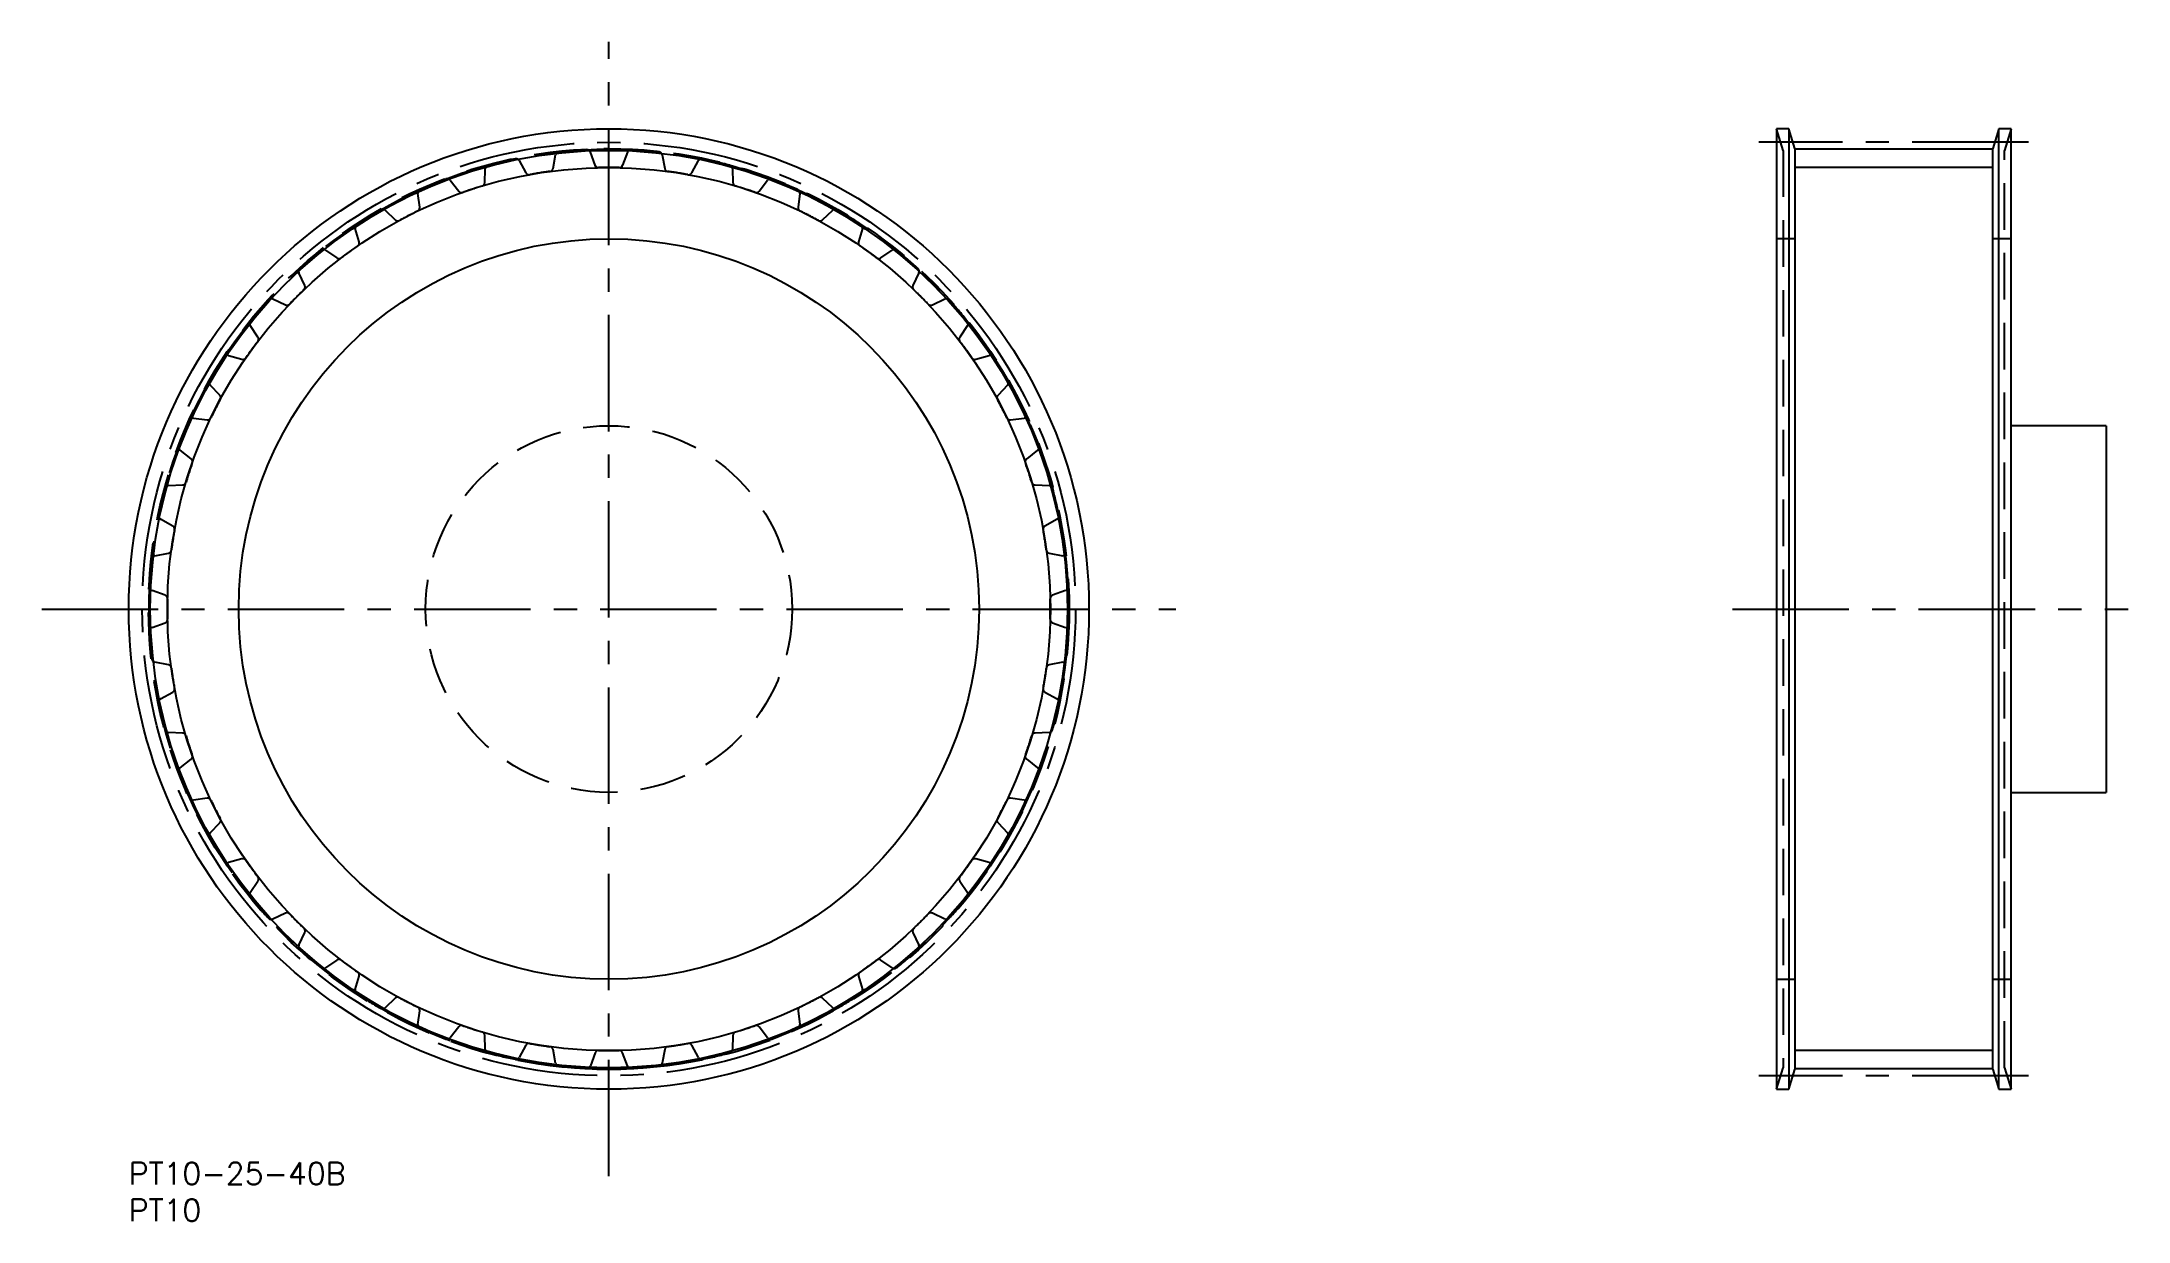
# Model space of a CAD drawing. Extents: x -12 to 273, y -8 to 153.
import ezdxf

# ---------------------------------------------------------------- set-up
doc = ezdxf.new("R2010")
doc.units = 0
doc.header["$LTSCALE"] = 0.5
for name, pattern in [('CENTER', [50.8, 31.75, -6.35, 6.35, -6.35]), ('DASHED', [19.05, 12.7, -6.35]), ('PHANTOM', [63.5, 31.75, -6.35, 6.35, -6.35, 6.35, -6.35])]:
    doc.linetypes.add(name, pattern=pattern)
for name, color, linetype in [('MSM_CENTER', 1, 'CENTER'), ('MSM_CONTINUOUS', 7, 'CONTINUOUS'), ('MSM_DASHED', 4, 'DASHED'), ('MSM_IMAGINARY', 6, 'PHANTOM'), ('MSM_NARROW', 5, 'CONTINUOUS'), ('MSM_PART_NUMBER', 7, 'CONTINUOUS')]:
    doc.layers.add(name, color=color, linetype=linetype)
doc.styles.get("Standard").update_dxf_attribs({"font": 'txt.shx', "height": 3, "bigfont": 'bigfont.shx'})

msp = doc.modelspace()

# ---------------------------------------------------------------- linework, layer by layer
at = {"layer": 'MSM_CENTER'}
for p, q in [((65.5, -1.87), (65.5, 152.87)), ((259.19, 139.16), (222.39, 139.16)), ((-11.87, 75.5), (142.87, 75.5)), ((218.79, 75.5), (272.79, 75.5)), ((259.19, 11.84), (222.39, 11.84))]:
    msp.add_line(p, q, dxfattribs=at)
msp.add_circle((65.5, 75.5), 63.66, dxfattribs=at)
at = {"layer": 'MSM_CONTINUOUS'}
for p, q in [((226.46, 141), (224.79, 141)), ((224.79, 141), (224.79, 10)), ((227.29, 138.3), (226.46, 141)), ((226.46, 141), (226.46, 10)), ((255.11, 141), (254.29, 138.3)), ((256.79, 141), (255.11, 141)), ((255.11, 10), (255.11, 141)), ((256.79, 10), (256.79, 141)), ((227.29, 138.3), (227.29, 12.7)), ((254.29, 138.23), (227.29, 138.23)), ((254.29, 12.7), (254.29, 138.3)), ((269.79, 100.5), (256.79, 100.5)), ((269.79, 100.5), (269.79, 50.5)), ((256.79, 50.5), (269.79, 50.5)), ((226.46, 10), (227.29, 12.7)), ((254.29, 12.77), (227.29, 12.77)), ((254.29, 12.7), (255.11, 10)), ((224.79, 10), (226.46, 10)), ((255.11, 10), (256.79, 10))]:
    msp.add_line(p, q, dxfattribs=at)
for radius in [65.5, 62.56, 50.5]:
    msp.add_circle((65.5, 75.5), radius, dxfattribs=at)
at = {"layer": 'MSM_DASHED'}
for p, q in [((225.69, 138.06), (224.79, 141)), ((256.79, 141), (255.89, 138.06)), ((53.26, 136.66), (54.18, 135)), ((57.88, 135.59), (58.24, 137.45)), ((63.63, 136.04), (62.98, 137.82)), ((68.02, 137.82), (67.37, 136.04)), ((72.76, 137.45), (73.12, 135.59)), ((76.82, 135), (77.74, 136.66)), ((225.69, 138.06), (225.69, 12.94)), ((255.89, 12.94), (255.89, 138.06)), ((43.84, 133.99), (45.01, 132.5)), ((48.57, 133.65), (48.64, 135.55)), ((82.36, 135.55), (82.43, 133.65)), ((85.99, 132.5), (87.16, 133.99)), ((39.69, 130.29), (39.45, 132.18)), ((91.55, 132.18), (91.31, 130.29)), ((34.96, 129.89), (36.35, 128.59)), ((94.65, 128.59), (96.04, 129.89)), ((31.43, 125.58), (30.91, 127.4)), ((100.09, 127.4), (99.57, 125.58)), ((227.29, 126), (224.79, 126)), ((256.79, 126), (254.29, 126)), ((26.83, 124.44), (28.4, 123.38)), ((102.6, 123.38), (104.17, 124.44)), ((24.02, 119.63), (23.21, 121.35)), ((107.79, 121.35), (106.98, 119.63)), ((19.65, 117.79), (21.37, 116.98)), ((109.63, 116.98), (111.35, 117.79)), ((17.62, 112.6), (16.56, 114.17)), ((114.44, 114.17), (113.38, 112.6)), ((13.6, 110.09), (15.42, 109.57)), ((115.58, 109.57), (117.4, 110.09)), ((12.41, 104.65), (11.11, 106.04)), ((119.89, 106.04), (118.59, 104.65)), ((8.82, 101.55), (10.71, 101.31)), ((120.29, 101.31), (122.18, 101.55)), ((8.5, 95.99), (7.01, 97.16)), ((123.99, 97.16), (122.5, 95.99)), ((5.45, 92.36), (7.35, 92.43)), ((123.65, 92.43), (125.55, 92.36)), ((6, 86.82), (4.34, 87.74)), ((126.66, 87.74), (125, 86.82)), ((3.55, 82.76), (5.41, 83.12)), ((125.59, 83.12), (127.45, 82.76)), ((4.96, 77.37), (3.18, 78.02)), ((127.82, 78.02), (126.04, 77.37)), ((3.18, 72.98), (4.96, 73.63)), ((126.04, 73.63), (127.82, 72.98)), ((5.41, 67.88), (3.55, 68.24)), ((127.45, 68.24), (125.59, 67.88)), ((4.34, 63.26), (6, 64.18)), ((125, 64.18), (126.66, 63.26)), ((7.35, 58.57), (5.45, 58.64)), ((125.55, 58.64), (123.65, 58.57)), ((7.01, 53.84), (8.5, 55.01)), ((122.5, 55.01), (123.99, 53.84)), ((10.71, 49.69), (8.82, 49.45)), ((122.18, 49.45), (120.29, 49.69)), ((11.11, 44.96), (12.41, 46.35)), ((118.59, 46.35), (119.89, 44.96)), ((15.42, 41.43), (13.6, 40.91)), ((117.4, 40.91), (115.58, 41.43)), ((16.56, 36.83), (17.62, 38.4)), ((113.38, 38.4), (114.44, 36.83)), ((21.37, 34.02), (19.65, 33.21)), ((23.21, 29.65), (24.02, 31.37)), ((106.98, 31.37), (107.79, 29.65)), ((111.35, 33.21), (109.63, 34.02)), ((28.4, 27.62), (26.83, 26.56)), ((104.17, 26.56), (102.6, 27.62)), ((30.91, 23.6), (31.43, 25.42)), ((99.57, 25.42), (100.09, 23.6)), ((224.79, 25), (227.29, 25)), ((254.29, 25), (256.79, 25)), ((36.35, 22.41), (34.96, 21.11)), ((39.45, 18.82), (39.69, 20.71)), ((91.31, 20.71), (91.55, 18.82)), ((96.04, 21.11), (94.65, 22.41)), ((45.01, 18.5), (43.84, 17.01)), ((48.64, 15.45), (48.57, 17.35)), ((82.43, 17.35), (82.36, 15.45)), ((87.16, 17.01), (85.99, 18.5)), ((54.18, 16), (53.26, 14.34)), ((58.24, 13.55), (57.88, 15.41)), ((63.63, 14.96), (62.98, 13.18)), ((68.02, 13.18), (67.37, 14.96)), ((73.12, 15.41), (72.76, 13.55)), ((77.74, 14.34), (76.82, 16)), ((224.79, 10), (225.69, 12.94)), ((255.89, 12.94), (256.79, 10))]:
    msp.add_line(p, q, dxfattribs=at)
for radius in [62.8, 25]:
    msp.add_circle((65.5, 75.5), radius, dxfattribs=at)
for centre, radius, start, end in [((65.5, 75.5), 62.73, 101.757, 105.243), ((52.82, 136.42), 0.5, 29, 101.757), ((58.73, 137.36), 0.5, 96.243, 169), ((65.5, 75.5), 62.73, 92.757, 96.243), ((62.51, 137.65), 0.5, 20, 92.757), ((68.49, 137.65), 0.5, 87.243, 160), ((65.5, 75.5), 62.73, 83.757, 87.243), ((72.27, 137.36), 0.5, 11, 83.757), ((78.18, 136.42), 0.5, 78.243, 151), ((65.5, 75.5), 62.73, 74.757, 78.243), ((65.5, 75.5), 62.72, 110.757, 114.243), ((43.45, 133.69), 0.5, 38, 110.757), ((49.14, 135.54), 0.5, 105.243, 178), ((54.62, 135.24), 0.5, 209, 280.3241), ((65.5, 75.5), 60.23, 97.6759, 100.3241), ((57.39, 135.68), 0.5, 277.6759, 349), ((64.1, 136.21), 0.5, 200, 271.3241), ((65.5, 75.5), 60.22, 88.6759, 91.3241), ((66.9, 136.21), 0.5, 268.6759, 340), ((73.61, 135.68), 0.5, 191, 262.3241), ((65.5, 75.5), 60.23, 79.6759, 82.3241), ((76.38, 135.24), 0.5, 259.6759, 331), ((81.86, 135.54), 0.5, 2, 74.757), ((87.55, 133.69), 0.5, 69.243, 142), ((65.5, 75.5), 62.73, 65.757, 69.243), ((39.95, 132.24), 0.5, 114.243, 187), ((45.41, 132.8), 0.5, 218, 289.3241), ((65.5, 75.5), 60.22, 106.6759, 109.3241), ((48.07, 133.67), 0.5, 286.6759, 358), ((82.93, 133.67), 0.5, 182, 253.3241), ((65.5, 75.5), 60.23, 70.6759, 73.3241), ((85.59, 132.8), 0.5, 250.6759, 322), ((91.05, 132.24), 0.5, 353, 65.757), ((65.5, 75.5), 62.73, 119.757, 123.243), ((34.62, 129.52), 0.5, 47, 119.757), ((36.69, 128.95), 0.5, 227, 298.3241), ((65.5, 75.5), 60.22, 115.6759, 118.3241), ((39.19, 130.23), 0.5, 295.6759, 7), ((91.81, 130.23), 0.5, 173, 244.3241), ((65.5, 75.5), 60.23, 61.6759, 64.3241), ((94.31, 128.95), 0.5, 241.6759, 313), ((96.38, 129.52), 0.5, 60.243, 133), ((65.5, 75.5), 62.73, 56.757, 60.243), ((31.39, 127.54), 0.5, 123.243, 196), ((30.95, 125.44), 0.5, 304.6759, 16), ((100.05, 125.44), 0.5, 164, 235.3241), ((99.61, 127.54), 0.5, 344, 56.757), ((65.5, 75.5), 62.72, 128.757, 132.243), ((26.55, 124.02), 0.5, 56, 128.757), ((28.68, 123.79), 0.5, 236, 307.3241), ((65.5, 75.5), 60.22, 124.6759, 127.3241), ((65.5, 75.5), 60.23, 52.6759, 55.3241), ((102.32, 123.79), 0.5, 232.6759, 304), ((104.45, 124.02), 0.5, 51.243, 124), ((65.5, 75.5), 62.73, 47.757, 51.243), ((23.67, 121.57), 0.5, 132.243, 205), ((23.56, 119.42), 0.5, 313.6759, 25), ((107.44, 119.42), 0.5, 155, 226.3241), ((107.33, 121.57), 0.5, 335, 47.757), ((65.5, 75.5), 62.73, 137.757, 141.243), ((19.43, 117.33), 0.5, 65, 137.757), ((21.58, 117.44), 0.5, 245, 316.3241), ((65.5, 75.5), 60.23, 133.6759, 136.3241), ((65.5, 75.5), 60.22, 43.6759, 46.3241), ((109.42, 117.44), 0.5, 223.6759, 295), ((111.57, 117.33), 0.5, 42.243, 115), ((65.5, 75.5), 62.73, 38.757, 42.243), ((16.98, 114.45), 0.5, 141.243, 214), ((114.02, 114.45), 0.5, 326, 38.757), ((65.5, 75.5), 60.22, 142.6759, 145.3241), ((17.21, 112.32), 0.5, 322.6759, 34), ((113.79, 112.32), 0.5, 146, 217.3241), ((65.5, 75.5), 60.22, 34.6759, 37.3241), ((65.5, 75.5), 62.73, 146.757, 150.243), ((13.46, 109.61), 0.5, 74, 146.757), ((15.56, 110.05), 0.5, 254, 325.3241), ((115.44, 110.05), 0.5, 214.6759, 286), ((117.54, 109.61), 0.5, 33.243, 106), ((65.5, 75.5), 62.73, 29.757, 33.243), ((11.48, 106.38), 0.5, 150.243, 223), ((119.52, 106.38), 0.5, 317, 29.757), ((65.5, 75.5), 60.22, 151.6759, 154.3241), ((12.05, 104.31), 0.5, 331.6759, 43), ((118.95, 104.31), 0.5, 137, 208.3241), ((65.5, 75.5), 60.22, 25.6759, 28.3241), ((65.5, 75.5), 62.73, 155.757, 159.243), ((8.76, 101.05), 0.5, 83, 155.757), ((10.77, 101.81), 0.5, 263, 334.3241), ((120.23, 101.81), 0.5, 205.6759, 277), ((122.24, 101.05), 0.5, 24.243, 97), ((65.5, 75.5), 62.73, 20.757, 24.243), ((7.31, 97.55), 0.5, 159.243, 232), ((123.69, 97.55), 0.5, 308, 20.757), ((65.5, 75.5), 60.22, 160.6759, 163.3241), ((8.2, 95.59), 0.5, 340.6759, 52), ((122.8, 95.59), 0.5, 128, 199.3241), ((65.5, 75.5), 60.22, 16.6759, 19.3241), ((65.5, 75.5), 62.73, 164.757, 168.243), ((5.46, 91.86), 0.5, 92, 164.757), ((7.33, 92.93), 0.5, 272, 343.3241), ((123.67, 92.93), 0.5, 196.6759, 268), ((125.54, 91.86), 0.5, 15.243, 88), ((65.5, 75.5), 62.73, 11.757, 15.243), ((4.58, 88.18), 0.5, 168.243, 241), ((126.42, 88.18), 0.5, 299, 11.757), ((65.5, 75.5), 60.22, 169.6759, 172.3241), ((5.76, 86.38), 0.5, 349.6759, 61), ((125.24, 86.38), 0.5, 119, 190.3241), ((65.5, 75.5), 60.22, 7.6759, 10.3241), ((3.64, 82.27), 0.5, 101, 173.757), ((5.32, 83.61), 0.5, 281, 352.3241), ((125.68, 83.61), 0.5, 187.6759, 259), ((127.36, 82.27), 0.5, 6.243, 79), ((65.5, 75.5), 62.73, 173.757, 177.243), ((65.5, 75.5), 62.73, 2.757, 6.243), ((3.35, 78.49), 0.5, 177.243, 250), ((4.79, 76.9), 0.5, 358.6759, 70), ((65.5, 75.5), 60.22, 178.6759, 181.3241), ((126.21, 76.9), 0.5, 110, 181.3241), ((65.5, 75.5), 60.22, 358.6759, 1.3241), ((127.65, 78.49), 0.5, 290, 2.757), ((4.79, 74.1), 0.5, 290, 1.3241), ((126.21, 74.1), 0.5, 178.6759, 250), ((3.35, 72.51), 0.5, 110, 182.757), ((65.5, 75.5), 62.73, 182.757, 186.243), ((127.65, 72.51), 0.5, 357.243, 70), ((65.5, 75.5), 62.73, 353.757, 357.243), ((3.64, 68.73), 0.5, 186.243, 259), ((127.36, 68.73), 0.5, 281, 353.757), ((5.32, 67.39), 0.5, 7.6759, 79), ((65.5, 75.5), 60.23, 187.6759, 190.3241), ((65.5, 75.5), 60.23, 349.6759, 352.3241), ((125.68, 67.39), 0.5, 101, 172.3241), ((4.58, 62.82), 0.5, 119, 191.757), ((65.5, 75.5), 62.73, 191.757, 195.243), ((5.76, 64.62), 0.5, 299, 10.3241), ((125.24, 64.62), 0.5, 169.6759, 241), ((65.5, 75.5), 62.73, 344.757, 348.243), ((126.42, 62.82), 0.5, 348.243, 61), ((5.46, 59.14), 0.5, 195.243, 268), ((7.33, 58.07), 0.5, 16.6759, 88), ((65.5, 75.5), 60.22, 196.6759, 199.3241), ((65.5, 75.5), 60.22, 340.6759, 343.3241), ((123.67, 58.07), 0.5, 92, 163.3241), ((125.54, 59.14), 0.5, 272, 344.757), ((8.2, 55.41), 0.5, 308, 19.3241), ((122.8, 55.41), 0.5, 160.6759, 232), ((7.31, 53.45), 0.5, 128, 200.757), ((65.5, 75.5), 62.73, 200.757, 204.243), ((65.5, 75.5), 62.73, 335.757, 339.243), ((123.69, 53.45), 0.5, 339.243, 52), ((8.76, 49.95), 0.5, 204.243, 277), ((10.77, 49.19), 0.5, 25.6759, 97), ((65.5, 75.5), 60.22, 205.6759, 208.3241), ((65.5, 75.5), 60.22, 331.6759, 334.3241), ((120.23, 49.19), 0.5, 83, 154.3241), ((122.24, 49.95), 0.5, 263, 335.757), ((12.05, 46.69), 0.5, 317, 28.3241), ((118.95, 46.69), 0.5, 151.6759, 223), ((11.48, 44.62), 0.5, 137, 209.757), ((65.5, 75.5), 62.73, 209.757, 213.243), ((65.5, 75.5), 62.73, 326.757, 330.243), ((119.52, 44.62), 0.5, 330.243, 43), ((13.46, 41.39), 0.5, 213.243, 286), ((15.56, 40.95), 0.5, 34.6759, 106), ((65.5, 75.5), 60.22, 214.6759, 217.3241), ((65.5, 75.5), 60.22, 322.6759, 325.3241), ((115.44, 40.95), 0.5, 74, 145.3241), ((117.54, 41.39), 0.5, 254, 326.757), ((17.21, 38.68), 0.5, 326, 37.3241), ((113.79, 38.68), 0.5, 142.6759, 214), ((16.98, 36.55), 0.5, 146, 218.757), ((65.5, 75.5), 62.73, 218.757, 222.243), ((65.5, 75.5), 62.73, 317.757, 321.243), ((114.02, 36.55), 0.5, 321.243, 34), ((19.43, 33.67), 0.5, 222.243, 295), ((21.58, 33.56), 0.5, 43.6759, 115), ((65.5, 75.5), 60.22, 223.6759, 226.3241), ((23.56, 31.58), 0.5, 335, 46.3241), ((107.44, 31.58), 0.5, 133.6759, 205), ((65.5, 75.5), 60.22, 313.6759, 316.3241), ((109.42, 33.56), 0.5, 65, 136.3241), ((111.57, 33.67), 0.5, 245, 317.757), ((23.67, 29.43), 0.5, 155, 227.757), ((65.5, 75.5), 62.73, 227.757, 231.243), ((65.5, 75.5), 62.73, 308.757, 312.243), ((107.33, 29.43), 0.5, 312.243, 25), ((26.55, 26.98), 0.5, 231.243, 304), ((28.68, 27.21), 0.5, 52.6759, 124), ((65.5, 75.5), 60.22, 232.6759, 235.3241), ((30.95, 25.56), 0.5, 344, 55.3241), ((100.05, 25.56), 0.5, 124.6759, 196), ((65.5, 75.5), 60.22, 304.6759, 307.3241), ((102.32, 27.21), 0.5, 56, 127.3241), ((104.45, 26.98), 0.5, 236, 308.757), ((31.39, 23.46), 0.5, 164, 236.757), ((65.5, 75.5), 62.73, 236.757, 240.243), ((65.5, 75.5), 62.73, 299.757, 303.243), ((99.61, 23.46), 0.5, 303.243, 16), ((34.62, 21.48), 0.5, 240.243, 313), ((36.69, 22.05), 0.5, 61.6759, 133), ((65.5, 75.5), 60.23, 241.6759, 244.3241), ((39.19, 20.77), 0.5, 353, 64.3241), ((91.81, 20.77), 0.5, 115.6759, 187), ((65.5, 75.5), 60.22, 295.6759, 298.3241), ((94.31, 22.05), 0.5, 47, 118.3241), ((96.38, 21.48), 0.5, 227, 299.757), ((39.95, 18.76), 0.5, 173, 245.757), ((65.5, 75.5), 62.73, 245.757, 249.243), ((45.41, 18.2), 0.5, 70.6759, 142), ((65.5, 75.5), 60.22, 250.6759, 253.3241), ((48.07, 17.33), 0.5, 2, 73.3241), ((82.93, 17.33), 0.5, 106.6759, 178), ((65.5, 75.5), 60.22, 286.6759, 289.3241), ((85.59, 18.2), 0.5, 38, 109.3241), ((65.5, 75.5), 62.73, 290.757, 294.243), ((91.05, 18.76), 0.5, 294.243, 7), ((43.45, 17.31), 0.5, 249.243, 322), ((49.14, 15.46), 0.5, 182, 254.757), ((65.5, 75.5), 62.73, 254.757, 258.243), ((52.82, 14.58), 0.5, 258.243, 331), ((54.62, 15.76), 0.5, 79.6759, 151), ((65.5, 75.5), 60.23, 259.6759, 262.3241), ((57.39, 15.32), 0.5, 11, 82.3241), ((64.1, 14.79), 0.5, 88.6759, 160), ((65.5, 75.5), 60.23, 268.6759, 271.3241), ((66.9, 14.79), 0.5, 20, 91.3241), ((73.61, 15.32), 0.5, 97.6759, 169), ((65.5, 75.5), 60.22, 277.6759, 280.3241), ((76.38, 15.76), 0.5, 29, 100.3241), ((78.18, 14.58), 0.5, 209, 281.757), ((65.5, 75.5), 62.73, 281.757, 285.243), ((81.86, 15.46), 0.5, 285.243, 358), ((87.55, 17.31), 0.5, 218, 290.757), ((58.73, 13.64), 0.5, 191, 263.757), ((65.5, 75.5), 62.73, 263.757, 267.243), ((62.51, 13.35), 0.5, 267.243, 340), ((68.49, 13.35), 0.5, 200, 272.757), ((65.5, 75.5), 62.73, 272.757, 276.243), ((72.27, 13.64), 0.5, 276.243, 349)]:
    msp.add_arc(centre, radius, start, end, dxfattribs=at)
at = {"layer": 'MSM_IMAGINARY'}
msp.add_circle((65.5, 75.5), 62.72, dxfattribs=at)
at = {"layer": 'MSM_NARROW'}
for p, q in [((63.75, 135.7), (63.63, 136.04)), ((67.25, 135.7), (67.37, 136.04)), ((254.29, 135.73), (227.29, 135.73)), ((254.29, 15.27), (227.29, 15.27))]:
    msp.add_line(p, q, dxfattribs=at)
msp.add_circle((65.5, 75.5), 60.23, dxfattribs=at)

# ---------------------------------------------------------------- texts
at = {"layer": 'MSM_PART_NUMBER'}
for s, p in [('PT10-25-40B', (0, -3)), ('PT10', (0, -8))]:
    msp.add_text(s, height=3, dxfattribs=at).set_placement(p)

doc.saveas('drawing.dxf')
